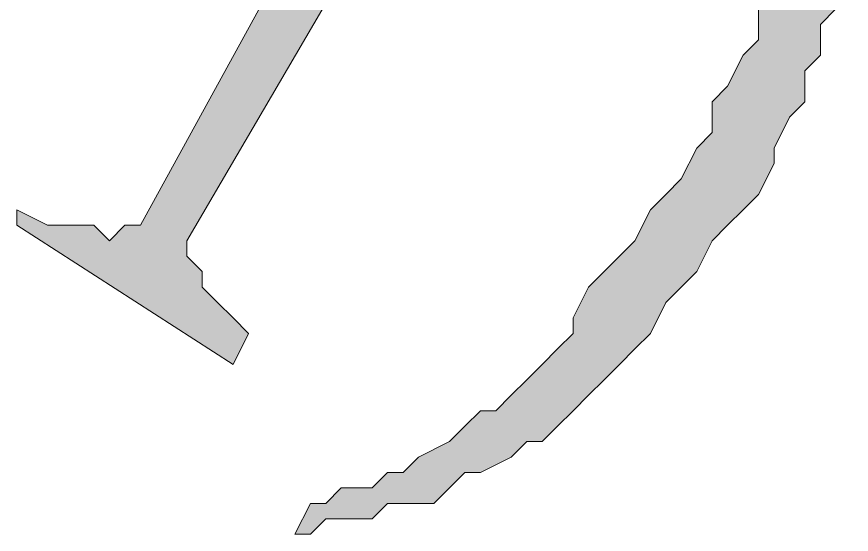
# Model space of a CAD drawing. Header units: millimetres. Extents: x 6 to 291, y 4 to 206.
# Drawn here: x 37.169 to 39.455, y 106.426 to 107.844 of the extents above; entities that cross this region are included whole.
import ezdxf

# ---------------------------------------------------------------- set-up
doc = ezdxf.new("R2010")
doc.units = ezdxf.units.MM
doc.layers.add('C00-00-00', color=7, linetype='Continuous')

msp = doc.modelspace()

# ---------------------------------------------------------------- hatches: boundary and pattern name
at = {"layer": 'C00-00-00'}
h = msp.add_hatch(color=256, dxfattribs=at)
h.dxf.hatch_style = 2
h.paths.add_polyline_path([(38.650334, 108.965999), (38.608001, 108.965999), (38.523334, 108.923666), (38.481001, 108.923666), (38.438667, 108.923666), (38.100001, 108.923666), (38.269334, 108.796666), (38.311667, 108.754332), (38.311667, 108.711999), (38.269334, 108.627332), (38.227001, 108.584999), (37.507334, 107.272666), (37.465001, 107.272666), (37.422667, 107.230332), (37.380334, 107.272666), (37.295667, 107.272666), (37.253334, 107.272666), (37.168667, 107.314999), (37.168667, 107.272666), (37.761334, 106.891666), (37.803667, 106.976332), (37.761334, 107.018666), (37.719001, 107.060999), (37.676667, 107.103332), (37.676667, 107.145666), (37.634334, 107.187999), (37.634334, 107.230332)])
h = msp.add_hatch(color=256, dxfattribs=at)
h.dxf.hatch_style = 2
h.paths.add_polyline_path([(39.327666, 108.79667), (39.285333, 108.754336), (39.285333, 108.712003), (39.327666, 108.627336), (39.327666, 108.585003), (39.327666, 108.54267), (39.327666, 108.28867), (39.327666, 108.204003), (39.327666, 108.16167), (39.285333, 108.119336), (39.285333, 108.077003), (39.285333, 108.03467), (39.243, 107.950003), (39.243, 107.90767), (39.200666, 107.865336), (39.200666, 107.78067), (39.158333, 107.738336), (39.116, 107.65367), (39.073666, 107.611336), (39.073666, 107.52667), (39.031333, 107.484336), (38.989, 107.39967), (38.946666, 107.357336), (38.904333, 107.315003), (38.862, 107.230336), (38.819666, 107.188003), (38.777333, 107.14567), (38.735, 107.103336), (38.692666, 107.01867), (38.692666, 106.976336), (38.650333, 106.934003), (38.608, 106.89167), (38.565666, 106.849336), (38.523333, 106.807003), (38.481, 106.76467), (38.438666, 106.76467), (38.396333, 106.722336), (38.354, 106.680003), (38.269333, 106.63767), (38.227, 106.595336), (38.184666, 106.595336), (38.142333, 106.553003), (38.057666, 106.553003), (38.015333, 106.51067), (37.973, 106.51067), (37.930666, 106.426003), (37.973, 106.426003), (38.015333, 106.468336), (38.057666, 106.468336), (38.142333, 106.468336), (38.184666, 106.51067), (38.227, 106.51067), (38.311666, 106.51067), (38.354, 106.553003), (38.396333, 106.595336), (38.438666, 106.595336), (38.523333, 106.63767), (38.565666, 106.680003), (38.608, 106.680003), (38.650333, 106.722336), (38.692666, 106.76467), (38.735, 106.807003), (38.777333, 106.849336), (38.819666, 106.89167), (38.862, 106.934003), (38.904333, 106.976336), (38.946666, 107.061003), (38.989, 107.103336), (39.031333, 107.14567), (39.073666, 107.230336), (39.116, 107.27267), (39.158333, 107.315003), (39.200666, 107.357336), (39.243, 107.442003), (39.243, 107.484336), (39.285333, 107.569003), (39.327666, 107.611336), (39.327666, 107.696003), (39.37, 107.738336), (39.37, 107.823003), (39.412333, 107.865336), (39.412333, 107.90767), (39.412333, 107.992336), (39.454666, 108.03467), (39.454666, 108.458003), (39.412333, 108.500336), (39.412333, 108.585003), (39.412333, 108.627336), (39.37, 108.712003), (39.37, 108.754336)])

# ---------------------------------------------------------------- linework, layer by layer
at = {"layer": 'C00-00-00', "lineweight": 13}
for points in [[(38.227001, 108.584999), (37.507334, 107.272666), (37.465001, 107.272666), (37.422667, 107.230332), (37.380334, 107.272666), (37.295667, 107.272666), (37.253334, 107.272666), (37.168667, 107.314999), (37.168667, 107.272666), (37.761334, 106.891666), (37.803667, 106.976332), (37.761334, 107.018666), (37.719001, 107.060999), (37.676667, 107.103332), (37.676667, 107.145666), (37.634334, 107.187999), (37.634334, 107.230332), (38.650334, 108.965999)], [(39.200666, 107.865336), (39.200666, 107.78067), (39.158333, 107.738336), (39.116, 107.65367), (39.073666, 107.611336), (39.073666, 107.52667), (39.031333, 107.484336), (38.989, 107.39967), (38.946666, 107.357336), (38.904333, 107.315003), (38.862, 107.230336), (38.819666, 107.188003), (38.777333, 107.14567), (38.735, 107.103336), (38.692666, 107.01867), (38.692666, 106.976336), (38.650333, 106.934003), (38.608, 106.89167), (38.565666, 106.849336), (38.523333, 106.807003), (38.481, 106.76467), (38.438666, 106.76467), (38.396333, 106.722336), (38.354, 106.680003), (38.269333, 106.63767), (38.227, 106.595336), (38.184666, 106.595336), (38.142333, 106.553003), (38.057666, 106.553003), (38.015333, 106.51067), (37.973, 106.51067), (37.930666, 106.426003), (37.973, 106.426003), (38.015333, 106.468336), (38.057666, 106.468336), (38.142333, 106.468336), (38.184666, 106.51067), (38.227, 106.51067), (38.311666, 106.51067), (38.354, 106.553003), (38.396333, 106.595336), (38.438666, 106.595336), (38.523333, 106.63767), (38.565666, 106.680003), (38.608, 106.680003), (38.650333, 106.722336), (38.692666, 106.76467), (38.735, 106.807003), (38.777333, 106.849336), (38.819666, 106.89167), (38.862, 106.934003), (38.904333, 106.976336), (38.946666, 107.061003), (38.989, 107.103336), (39.031333, 107.14567), (39.073666, 107.230336), (39.116, 107.27267), (39.158333, 107.315003), (39.200666, 107.357336), (39.243, 107.442003), (39.243, 107.484336), (39.285333, 107.569003), (39.327666, 107.611336), (39.327666, 107.696003), (39.37, 107.738336), (39.37, 107.823003), (39.412333, 107.865336)]]:
    msp.add_lwpolyline(points, dxfattribs=at)

doc.saveas('drawing.dxf')
